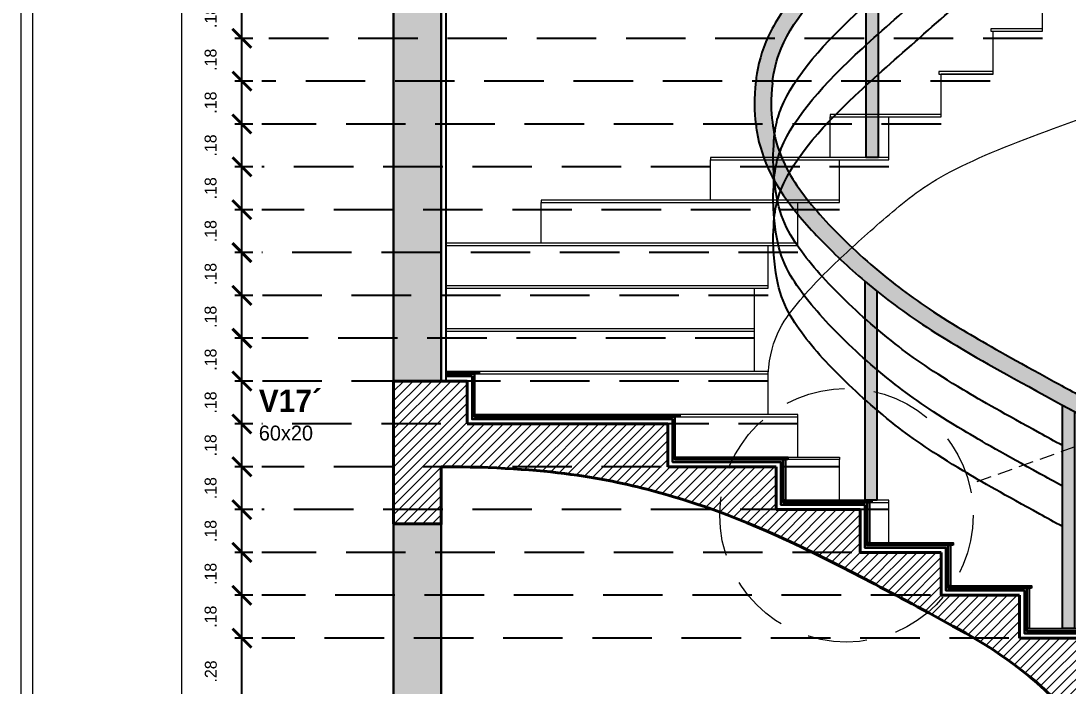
# Model space of a CAD drawing. Header units: millimetres. Extents: x -7 to 1246, y -1 to 1401.
# Drawn here: x 307.83 to 325.42, y 6.98 to 18.16 of the extents above; entities that cross this region are included whole.
import ezdxf

# ---------------------------------------------------------------- set-up
doc = ezdxf.new("R2010")
doc.units = ezdxf.units.MM
doc.linetypes.add('HIDDEN', pattern=[0.375, 0.25, -0.125])
for name, color, linetype, lineweight in [('Columnas', 7, 'Continuous', 40), ('Cotas', 152, 'Continuous', 5), ('HATCH', 250, 'Continuous', 15), ('Muros', 7, 'Continuous', 30), ('Proyeccion', 252, 'HIDDEN', 13), ('Textos', 250, 'Continuous', 15), ('Vista', 252, 'Continuous', 13)]:
    doc.layers.add(name, color=color, linetype=linetype, lineweight=lineweight)
doc.layers.add('eJES', color=252, linetype='HIDDEN')
doc.styles.add('CENTURYGOTIC', font='GOTHIC.TTF')
doc.styles.add('Estilo_Generado_2', font='GOTHICB.TTF')
doc.dimstyles.new('Cota 1-100', dxfattribs={"dimtxt": 0.2, "dimasz": 0.1, "dimexe": 0.03, "dimexo": 0.02, "dimgap": 0.05, "dimtad": 0, "dimzin": 4, "dimdsep": 46, "dimtxsty": 'CENTURYGOTIC', "dimblk": 'ARCHTICK', "dimcen": 0.06, "dimclrd": 256, "dimclre": 256, "dimclrt": 256, "dimadec": 0, "dimazin": 0, "dimtfac": 1, "dimtofl": 0, "dimtmove": 2, "dimatfit": 3, "dimldrblk": 'ARCHTICK', "dimfxl": 1, "dimtolj": 1, "dimtzin": 0, "dimarcsym": 0})

# ---------------------------------------------------------------- blocks, each defined once
blk = doc.blocks.new('_ArchTick')
at = {"color": 0, "linetype": 'ByBlock', "const_width": 0.15}
blk.add_lwpolyline([(-0.5, -0.5), (0.5, 0.5)], dxfattribs=at)
blk = doc.blocks.new('*D18')
at = {"layer": 'Cotas', "lineweight": -2, "transparency": 16777216}
for p, q in [((161.8981, 94.5617), (161.8224, 94.5617)), ((161.8524, 94.3817), (161.8524, 94.5617)), ((161.8981, 94.3817), (161.8224, 94.3817))]:
    blk.add_line(p, q, dxfattribs=at)
at = {"layer": 'Defpoints', "color": 0, "transparency": 16777216}
for p in [(161.8524, 94.5617), (161.9181, 94.5617), (161.9181, 94.3817)]:
    blk.add_point(p, dxfattribs=at)
at = {"layer": 'Cotas', "lineweight": -2, "transparency": 16777216, "xscale": 0.08, "yscale": 0.08, "zscale": 0.08}
for p, rotation in [((161.8524, 94.5617), 90), ((161.8524, 94.3817), 270)]:
    blk.add_blockref('_ArchTick', p, dxfattribs=dict(at, rotation=rotation))
at = {"layer": 'Cotas', "color": 2, "transparency": 16777216, "insert": (161.7211, 94.4717), "char_height": 0.1, "attachment_point": 5, "rotation": 90, "style": 'CENTURYGOTIC'}
blk.add_mtext('\\A1;{\\H0.5x;\\C256;.18}', dxfattribs=at)
blk = doc.blocks.new('*D19')
at = {"layer": 'Cotas', "lineweight": -2, "transparency": 16777216}
for p, q in [((161.8981, 94.7417), (161.8224, 94.7417)), ((161.8524, 94.5617), (161.8524, 94.7417)), ((161.8981, 94.5617), (161.8224, 94.5617))]:
    blk.add_line(p, q, dxfattribs=at)
at = {"layer": 'Defpoints', "color": 0, "transparency": 16777216}
for p in [(161.8524, 94.7417), (161.9181, 94.7417), (161.9181, 94.5617)]:
    blk.add_point(p, dxfattribs=at)
at = {"layer": 'Cotas', "lineweight": -2, "transparency": 16777216, "xscale": 0.08, "yscale": 0.08, "zscale": 0.08}
for p, rotation in [((161.8524, 94.7417), 90), ((161.8524, 94.5617), 270)]:
    blk.add_blockref('_ArchTick', p, dxfattribs=dict(at, rotation=rotation))
at = {"layer": 'Cotas', "color": 2, "transparency": 16777216, "insert": (161.7211, 94.6517), "char_height": 0.1, "attachment_point": 5, "rotation": 90, "style": 'CENTURYGOTIC'}
blk.add_mtext('\\A1;{\\H0.5x;\\C256;.18}', dxfattribs=at)
blk = doc.blocks.new('*D20')
at = {"layer": 'Cotas', "lineweight": -2, "transparency": 16777216}
for p, q in [((161.8981, 94.9217), (161.8224, 94.9217)), ((161.8524, 94.7417), (161.8524, 94.9217)), ((161.8981, 94.7417), (161.8224, 94.7417))]:
    blk.add_line(p, q, dxfattribs=at)
at = {"layer": 'Defpoints', "color": 0, "transparency": 16777216}
for p in [(161.8524, 94.9217), (161.9181, 94.9217), (161.9181, 94.7417)]:
    blk.add_point(p, dxfattribs=at)
at = {"layer": 'Cotas', "lineweight": -2, "transparency": 16777216, "xscale": 0.08, "yscale": 0.08, "zscale": 0.08}
for p, rotation in [((161.8524, 94.9217), 90), ((161.8524, 94.7417), 270)]:
    blk.add_blockref('_ArchTick', p, dxfattribs=dict(at, rotation=rotation))
at = {"layer": 'Cotas', "color": 2, "transparency": 16777216, "insert": (161.7211, 94.8317), "char_height": 0.1, "attachment_point": 5, "rotation": 90, "style": 'CENTURYGOTIC'}
blk.add_mtext('\\A1;{\\H0.5x;\\C256;.18}', dxfattribs=at)
blk = doc.blocks.new('*D21')
at = {"layer": 'Cotas', "lineweight": -2, "transparency": 16777216}
for p, q in [((161.8981, 95.1017), (161.8224, 95.1017)), ((161.8524, 94.9217), (161.8524, 95.1017)), ((161.8981, 94.9217), (161.8224, 94.9217))]:
    blk.add_line(p, q, dxfattribs=at)
at = {"layer": 'Defpoints', "color": 0, "transparency": 16777216}
for p in [(161.8524, 95.1017), (161.9181, 95.1017), (161.9181, 94.9217)]:
    blk.add_point(p, dxfattribs=at)
at = {"layer": 'Cotas', "lineweight": -2, "transparency": 16777216, "xscale": 0.08, "yscale": 0.08, "zscale": 0.08}
for p, rotation in [((161.8524, 95.1017), 90), ((161.8524, 94.9217), 270)]:
    blk.add_blockref('_ArchTick', p, dxfattribs=dict(at, rotation=rotation))
at = {"layer": 'Cotas', "color": 2, "transparency": 16777216, "insert": (161.7211, 95.0117), "char_height": 0.1, "attachment_point": 5, "rotation": 90, "style": 'CENTURYGOTIC'}
blk.add_mtext('\\A1;{\\H0.5x;\\C256;.18}', dxfattribs=at)
blk = doc.blocks.new('*D22')
at = {"layer": 'Cotas', "lineweight": -2, "transparency": 16777216}
for p, q in [((161.8981, 95.2817), (161.8224, 95.2817)), ((161.8524, 95.1017), (161.8524, 95.2817)), ((161.8981, 95.1017), (161.8224, 95.1017))]:
    blk.add_line(p, q, dxfattribs=at)
at = {"layer": 'Defpoints', "color": 0, "transparency": 16777216}
for p in [(161.8524, 95.2817), (161.9181, 95.2817), (161.9181, 95.1017)]:
    blk.add_point(p, dxfattribs=at)
at = {"layer": 'Cotas', "lineweight": -2, "transparency": 16777216, "xscale": 0.08, "yscale": 0.08, "zscale": 0.08}
for p, rotation in [((161.8524, 95.2817), 90), ((161.8524, 95.1017), 270)]:
    blk.add_blockref('_ArchTick', p, dxfattribs=dict(at, rotation=rotation))
at = {"layer": 'Cotas', "color": 2, "transparency": 16777216, "insert": (161.7211, 95.1917), "char_height": 0.1, "attachment_point": 5, "rotation": 90, "style": 'CENTURYGOTIC'}
blk.add_mtext('\\A1;{\\H0.5x;\\C256;.18}', dxfattribs=at)
blk = doc.blocks.new('*D23')
at = {"layer": 'Cotas', "lineweight": -2, "transparency": 16777216}
for p, q in [((161.8981, 95.4617), (161.8224, 95.4617)), ((161.8524, 95.2817), (161.8524, 95.4617)), ((161.8981, 95.2817), (161.8224, 95.2817))]:
    blk.add_line(p, q, dxfattribs=at)
at = {"layer": 'Defpoints', "color": 0, "transparency": 16777216}
for p in [(161.8524, 95.4617), (161.9181, 95.4617), (161.9181, 95.2817)]:
    blk.add_point(p, dxfattribs=at)
at = {"layer": 'Cotas', "lineweight": -2, "transparency": 16777216, "xscale": 0.08, "yscale": 0.08, "zscale": 0.08}
for p, rotation in [((161.8524, 95.4617), 90), ((161.8524, 95.2817), 270)]:
    blk.add_blockref('_ArchTick', p, dxfattribs=dict(at, rotation=rotation))
at = {"layer": 'Cotas', "color": 2, "transparency": 16777216, "insert": (161.7211, 95.3717), "char_height": 0.1, "attachment_point": 5, "rotation": 90, "style": 'CENTURYGOTIC'}
blk.add_mtext('\\A1;{\\H0.5x;\\C256;.18}', dxfattribs=at)
blk = doc.blocks.new('*D24')
at = {"layer": 'Cotas', "lineweight": -2, "transparency": 16777216}
for p, q in [((161.8981, 95.6417), (161.8224, 95.6417)), ((161.8524, 95.4617), (161.8524, 95.6417)), ((161.8981, 95.4617), (161.8224, 95.4617))]:
    blk.add_line(p, q, dxfattribs=at)
at = {"layer": 'Defpoints', "color": 0, "transparency": 16777216}
for p in [(161.8524, 95.6417), (161.9181, 95.6417), (161.9181, 95.4617)]:
    blk.add_point(p, dxfattribs=at)
at = {"layer": 'Cotas', "lineweight": -2, "transparency": 16777216, "xscale": 0.08, "yscale": 0.08, "zscale": 0.08}
for p, rotation in [((161.8524, 95.6417), 90), ((161.8524, 95.4617), 270)]:
    blk.add_blockref('_ArchTick', p, dxfattribs=dict(at, rotation=rotation))
at = {"layer": 'Cotas', "color": 2, "transparency": 16777216, "insert": (161.7211, 95.5517), "char_height": 0.1, "attachment_point": 5, "rotation": 90, "style": 'CENTURYGOTIC'}
blk.add_mtext('\\A1;{\\H0.5x;\\C256;.18}', dxfattribs=at)
blk = doc.blocks.new('*D25')
at = {"layer": 'Cotas', "lineweight": -2, "transparency": 16777216}
for p, q in [((161.8981, 95.8217), (161.8224, 95.8217)), ((161.8524, 95.6417), (161.8524, 95.8217)), ((161.8981, 95.6417), (161.8224, 95.6417))]:
    blk.add_line(p, q, dxfattribs=at)
at = {"layer": 'Defpoints', "color": 0, "transparency": 16777216}
for p in [(161.8524, 95.8217), (161.9181, 95.8217), (161.9181, 95.6417)]:
    blk.add_point(p, dxfattribs=at)
at = {"layer": 'Cotas', "lineweight": -2, "transparency": 16777216, "xscale": 0.08, "yscale": 0.08, "zscale": 0.08}
for p, rotation in [((161.8524, 95.8217), 90), ((161.8524, 95.6417), 270)]:
    blk.add_blockref('_ArchTick', p, dxfattribs=dict(at, rotation=rotation))
at = {"layer": 'Cotas', "color": 2, "transparency": 16777216, "insert": (161.7211, 95.7317), "char_height": 0.1, "attachment_point": 5, "rotation": 90, "style": 'CENTURYGOTIC'}
blk.add_mtext('\\A1;{\\H0.5x;\\C256;.18}', dxfattribs=at)
blk = doc.blocks.new('*D26')
at = {"layer": 'Cotas', "lineweight": -2, "transparency": 16777216}
for p, q in [((161.8981, 96.0017), (161.8224, 96.0017)), ((161.8524, 95.8217), (161.8524, 96.0017)), ((161.8981, 95.8217), (161.8224, 95.8217))]:
    blk.add_line(p, q, dxfattribs=at)
at = {"layer": 'Defpoints', "color": 0, "transparency": 16777216}
for p in [(161.8524, 96.0017), (161.9181, 96.0017), (161.9181, 95.8217)]:
    blk.add_point(p, dxfattribs=at)
at = {"layer": 'Cotas', "lineweight": -2, "transparency": 16777216, "xscale": 0.08, "yscale": 0.08, "zscale": 0.08}
for p, rotation in [((161.8524, 96.0017), 90), ((161.8524, 95.8217), 270)]:
    blk.add_blockref('_ArchTick', p, dxfattribs=dict(at, rotation=rotation))
at = {"layer": 'Cotas', "color": 2, "transparency": 16777216, "insert": (161.7211, 95.9117), "char_height": 0.1, "attachment_point": 5, "rotation": 90, "style": 'CENTURYGOTIC'}
blk.add_mtext('\\A1;{\\H0.5x;\\C256;.18}', dxfattribs=at)
blk = doc.blocks.new('*D27')
at = {"layer": 'Cotas', "lineweight": -2, "transparency": 16777216}
for p, q in [((161.8981, 96.1817), (161.8224, 96.1817)), ((161.8524, 96.0017), (161.8524, 96.1817)), ((161.8981, 96.0017), (161.8224, 96.0017))]:
    blk.add_line(p, q, dxfattribs=at)
at = {"layer": 'Defpoints', "color": 0, "transparency": 16777216}
for p in [(161.8524, 96.1817), (161.9181, 96.1817), (161.9181, 96.0017)]:
    blk.add_point(p, dxfattribs=at)
at = {"layer": 'Cotas', "lineweight": -2, "transparency": 16777216, "xscale": 0.08, "yscale": 0.08, "zscale": 0.08}
for p, rotation in [((161.8524, 96.1817), 90), ((161.8524, 96.0017), 270)]:
    blk.add_blockref('_ArchTick', p, dxfattribs=dict(at, rotation=rotation))
at = {"layer": 'Cotas', "color": 2, "transparency": 16777216, "insert": (161.7211, 96.0917), "char_height": 0.1, "attachment_point": 5, "rotation": 90, "style": 'CENTURYGOTIC'}
blk.add_mtext('\\A1;{\\H0.5x;\\C256;.18}', dxfattribs=at)
blk = doc.blocks.new('*D28')
at = {"layer": 'Cotas', "lineweight": -2, "transparency": 16777216}
for p, q in [((161.8981, 96.3617), (161.8224, 96.3617)), ((161.8524, 96.1817), (161.8524, 96.3617)), ((161.8981, 96.1817), (161.8224, 96.1817))]:
    blk.add_line(p, q, dxfattribs=at)
at = {"layer": 'Defpoints', "color": 0, "transparency": 16777216}
for p in [(161.8524, 96.3617), (161.9181, 96.3617), (161.9181, 96.1817)]:
    blk.add_point(p, dxfattribs=at)
at = {"layer": 'Cotas', "lineweight": -2, "transparency": 16777216, "xscale": 0.08, "yscale": 0.08, "zscale": 0.08}
for p, rotation in [((161.8524, 96.3617), 90), ((161.8524, 96.1817), 270)]:
    blk.add_blockref('_ArchTick', p, dxfattribs=dict(at, rotation=rotation))
at = {"layer": 'Cotas', "color": 2, "transparency": 16777216, "insert": (161.7211, 96.2717), "char_height": 0.1, "attachment_point": 5, "rotation": 90, "style": 'CENTURYGOTIC'}
blk.add_mtext('\\A1;{\\H0.5x;\\C256;.18}', dxfattribs=at)
blk = doc.blocks.new('*D29')
at = {"layer": 'Cotas', "lineweight": -2, "transparency": 16777216}
for p, q in [((161.8981, 96.5417), (161.8224, 96.5417)), ((161.8524, 96.3617), (161.8524, 96.5417)), ((161.8981, 96.3617), (161.8224, 96.3617))]:
    blk.add_line(p, q, dxfattribs=at)
at = {"layer": 'Defpoints', "color": 0, "transparency": 16777216}
for p in [(161.8524, 96.5417), (161.9181, 96.5417), (161.9181, 96.3617)]:
    blk.add_point(p, dxfattribs=at)
at = {"layer": 'Cotas', "lineweight": -2, "transparency": 16777216, "xscale": 0.08, "yscale": 0.08, "zscale": 0.08}
for p, rotation in [((161.8524, 96.5417), 90), ((161.8524, 96.3617), 270)]:
    blk.add_blockref('_ArchTick', p, dxfattribs=dict(at, rotation=rotation))
at = {"layer": 'Cotas', "color": 2, "transparency": 16777216, "insert": (161.7211, 96.4517), "char_height": 0.1, "attachment_point": 5, "rotation": 90, "style": 'CENTURYGOTIC'}
blk.add_mtext('\\A1;{\\H0.5x;\\C256;.18}', dxfattribs=at)
blk = doc.blocks.new('*D30')
at = {"layer": 'Cotas', "lineweight": -2, "transparency": 16777216}
for p, q in [((161.8981, 96.7217), (161.8224, 96.7217)), ((161.8524, 96.5417), (161.8524, 96.7217)), ((161.8981, 96.5417), (161.8224, 96.5417))]:
    blk.add_line(p, q, dxfattribs=at)
at = {"layer": 'Defpoints', "color": 0, "transparency": 16777216}
for p in [(161.8524, 96.7217), (161.9181, 96.7217), (161.9181, 96.5417)]:
    blk.add_point(p, dxfattribs=at)
at = {"layer": 'Cotas', "lineweight": -2, "transparency": 16777216, "xscale": 0.08, "yscale": 0.08, "zscale": 0.08}
for p, rotation in [((161.8524, 96.7217), 90), ((161.8524, 96.5417), 270)]:
    blk.add_blockref('_ArchTick', p, dxfattribs=dict(at, rotation=rotation))
at = {"layer": 'Cotas', "color": 2, "transparency": 16777216, "insert": (161.7211, 96.6317), "char_height": 0.1, "attachment_point": 5, "rotation": 90, "style": 'CENTURYGOTIC'}
blk.add_mtext('\\A1;{\\H0.5x;\\C256;.18}', dxfattribs=at)
blk = doc.blocks.new('*D31')
at = {"layer": 'Cotas', "lineweight": -2, "transparency": 16777216}
for p, q in [((161.8981, 96.9017), (161.8224, 96.9017)), ((161.8524, 96.7217), (161.8524, 96.9017)), ((161.8981, 96.7217), (161.8224, 96.7217))]:
    blk.add_line(p, q, dxfattribs=at)
at = {"layer": 'Defpoints', "color": 0, "transparency": 16777216}
for p in [(161.8524, 96.9017), (161.9181, 96.9017), (161.9181, 96.7217)]:
    blk.add_point(p, dxfattribs=at)
at = {"layer": 'Cotas', "lineweight": -2, "transparency": 16777216, "xscale": 0.08, "yscale": 0.08, "zscale": 0.08}
for p, rotation in [((161.8524, 96.9017), 90), ((161.8524, 96.7217), 270)]:
    blk.add_blockref('_ArchTick', p, dxfattribs=dict(at, rotation=rotation))
at = {"layer": 'Cotas', "color": 2, "transparency": 16777216, "insert": (161.7211, 96.8117), "char_height": 0.1, "attachment_point": 5, "rotation": 90, "style": 'CENTURYGOTIC'}
blk.add_mtext('\\A1;{\\H0.5x;\\C256;.18}', dxfattribs=at)
blk = doc.blocks.new('*D32')
at = {"layer": 'Cotas', "lineweight": -2, "transparency": 16777216}
for p, q in [((161.8981, 97.0817), (161.8224, 97.0817)), ((161.8524, 96.9017), (161.8524, 97.0817)), ((161.8981, 96.9017), (161.8224, 96.9017))]:
    blk.add_line(p, q, dxfattribs=at)
at = {"layer": 'Defpoints', "color": 0, "transparency": 16777216}
for p in [(161.8524, 97.0817), (161.9181, 97.0817), (161.9181, 96.9017)]:
    blk.add_point(p, dxfattribs=at)
at = {"layer": 'Cotas', "lineweight": -2, "transparency": 16777216, "xscale": 0.08, "yscale": 0.08, "zscale": 0.08}
for p, rotation in [((161.8524, 97.0817), 90), ((161.8524, 96.9017), 270)]:
    blk.add_blockref('_ArchTick', p, dxfattribs=dict(at, rotation=rotation))
at = {"layer": 'Cotas', "color": 2, "transparency": 16777216, "insert": (161.7211, 96.9917), "char_height": 0.1, "attachment_point": 5, "rotation": 90, "style": 'CENTURYGOTIC'}
blk.add_mtext('\\A1;{\\H0.5x;\\C256;.18}', dxfattribs=at)
blk = doc.blocks.new('*D37')
at = {"layer": 'Cotas', "lineweight": -2, "transparency": 16777216}
for p, q in [((161.8981, 94.3817), (161.8224, 94.3817)), ((161.8524, 94.1017), (161.8524, 94.3817)), ((161.8981, 94.1017), (161.8224, 94.1017))]:
    blk.add_line(p, q, dxfattribs=at)
at = {"layer": 'Defpoints', "color": 0, "transparency": 16777216}
for p in [(161.8524, 94.3817), (161.9181, 94.3817), (161.9181, 94.1017)]:
    blk.add_point(p, dxfattribs=at)
at = {"layer": 'Cotas', "lineweight": -2, "transparency": 16777216, "xscale": 0.08, "yscale": 0.08, "zscale": 0.08}
for p, rotation in [((161.8524, 94.3817), 90), ((161.8524, 94.1017), 270)]:
    blk.add_blockref('_ArchTick', p, dxfattribs=dict(at, rotation=rotation))
at = {"layer": 'Cotas', "color": 2, "transparency": 16777216, "insert": (161.722, 94.2417), "char_height": 0.1, "attachment_point": 5, "rotation": 90, "style": 'CENTURYGOTIC'}
blk.add_mtext('\\A1;{\\H0.5x;\\C256;.28}', dxfattribs=at)
blk = doc.blocks.new('detallescalre')
at = {"true_color": 0xc7c8ca, "transparency": 33554687}
h = blk.add_hatch(color=9, dxfattribs=at)
h.dxf.hatch_style = 1
h.paths.add_polyline_path([(162.6899, 97.3517), (162.4899, 97.3517), (162.4899, 95.4617), (162.6899, 95.4617)])
h.paths.add_polyline_path([(162.6899, 94.8617), (162.4899, 94.8617), (162.4899, 94.1017), (162.6899, 94.1017)])
h.paths.add_polyline_path([(167.0899, 93.5017), (166.8899, 93.5017), (166.8899, 93.3492), (167.0899, 93.3415)])
h.paths.add_polyline_path([(167.0899, 97.3517), (166.8899, 97.3517), (166.8899, 96.9817), (166.8899, 94.1017), (167.0899, 94.1017)])
h.paths.add_polyline_path([(167.0899, 98.1413), (166.8899, 98.149), (166.8899, 97.9517), (167.0899, 97.9517)])
h.paths.add_polyline_path([(162.6899, 98.3094), (162.4899, 98.3171), (162.4899, 97.9517), (162.6899, 97.9517)])
at = {"true_color": 0x636466, "transparency": 33554687}
h = blk.add_hatch(color=251, dxfattribs=at)
h.dxf.hatch_style = 1
h.paths.add_polyline_path([(164.8199, 94.7717), (164.4792, 94.7717), (164.4792, 94.7817), (164.4792, 94.9517), (164.1266, 94.9517), (164.1266, 94.9617), (164.1266, 95.1317), (163.9138, 95.1317, 0.005199), (163.909, 95.1217), (164.1166, 95.1217), (164.1166, 94.9417), (164.4692, 94.9417), (164.4692, 94.7617), (164.8099, 94.7617), (164.8099, 94.5817), (164.8206, 94.5817, 0.005787), (164.8278, 94.5917), (164.8199, 94.5917), (164.8199, 94.6017)])
h.paths.add_polyline_path([(163.6717, 95.3117), (162.8292, 95.3117), (162.8292, 95.3217), (162.8292, 95.4917), (162.7099, 95.4917), (162.7099, 95.4817), (162.8192, 95.4817), (162.8192, 95.3017), (163.6617, 95.3017), (163.6617, 95.1217), (163.909, 95.1217, -0.005199), (163.9138, 95.1317), (163.6717, 95.1317), (163.6717, 95.1417)])
h.paths.add_polyline_path([(166.8699, 94.1917), (165.4797, 94.1917), (165.4797, 94.4117), (165.1498, 94.4117), (165.1498, 94.4217), (165.1498, 94.5917), (164.8278, 94.5917, -0.005787), (164.8206, 94.5817), (165.1398, 94.5817), (165.1398, 94.4017), (165.4697, 94.4017), (165.4697, 94.1817), (166.8699, 94.1817)])
h.paths.add_polyline_path([(165.4797, 98.2029), (165.4697, 98.2032), (165.4697, 98.0317), (166.8699, 98.0317), (166.8699, 98.0417), (165.4797, 98.0417)])
at = {"true_color": 0xffffff, "transparency": 33554687}
h = blk.add_hatch(color=7, dxfattribs=at)
h.dxf.hatch_style = 1
edge = h.paths.add_edge_path()
edge.add_spline(control_points=[(164.0813, 96.7144), (164.0862, 96.7611), (164.098, 96.8096), (164.1725, 96.9909), (164.2985, 97.1331), (164.5462, 97.3591), (164.6416, 97.4426), (164.8288, 97.6094), (164.925, 97.6896), (165.1031, 97.8394), (165.1834, 97.9086), (165.2574, 97.9788)], knot_values=[0, 0, 0, 0, 0.925439, 0.925439, 3.402913, 3.402913, 4.743541, 4.743541, 6.084169, 6.084169, 7.225986, 7.225986, 7.225986, 7.225986], weights=[1, 1, 1, 1, 1, 1, 1, 1, 1, 1, 1, 1], degree=3, periodic=0)
edge.add_spline(control_points=[(165.2574, 97.9788), (165.2414, 97.9958), (165.2253, 98.0127), (165.2093, 98.0296)], knot_values=[7.225986, 7.225986, 7.225986, 7.225986, 8.225986, 8.225986, 8.225986, 8.225986], weights=[1, 1, 1, 1], degree=3, periodic=0)
edge.add_spline(control_points=[(165.2093, 98.0296), (165.2065, 98.027), (165.1401, 97.9643), (164.999, 97.8417), (164.7799, 97.6617), (164.5709, 97.4717), (164.3637, 97.2917), (164.1884, 97.1117), (164.0632, 96.9317), (164.0219, 96.8007), (164.0128, 96.7322), (164.0117, 96.7217)], knot_values=[8.225986, 8.225986, 8.225986, 8.225986, 8.27019, 9.27019, 10.27019, 11.27019, 12.27019, 13.27019, 14.27019, 15.27019, 15.451972, 15.451972, 15.451972, 15.451972], weights=[1, 1, 1, 1, 1, 1, 1, 1, 1, 1, 1, 1], degree=3, periodic=0)
edge.add_spline(control_points=[(164.0117, 96.7217), (164.0037, 96.6509), (164.0037, 96.5909), (164.0117, 96.5417)], knot_values=[0, 0, 0, 0, 1, 1, 1, 1], weights=[1, 1, 1, 1], degree=3, periodic=0)
edge.add_spline(control_points=[(164.0117, 96.5417), (164.0128, 96.5311), (164.0219, 96.4626), (164.0633, 96.3317), (164.1884, 96.1517), (164.3637, 95.9717), (164.5709, 95.7917), (164.8252, 95.6215), (165.1166, 95.4608), (165.3498, 95.3335), (165.4164, 95.2971), (165.4913, 95.2563), (165.5724, 95.2121)], knot_values=[1, 1, 1, 1, 1.181782, 2.181782, 3.181782, 4.181782, 5.181782, 6.181782, 7.017342, 7.017342, 7.017342, 7.256108, 7.256108, 7.256108, 7.256108], weights=[1, 1, 1, 1, 1, 1, 1, 1, 1, 1, 1, 1, 1], degree=3, periodic=0)
edge.add_spline(control_points=[(165.5724, 95.2121), (165.5724, 95.2121), (165.5945, 95.1982), (165.6351, 95.1736), (165.6622, 95.1302), (165.6622, 94.9403), (165.5681, 94.6599), (165.3972, 94.4217)], knot_values=[0.227326, 0.227326, 0.227326, 0.227326, 1.227278, 2.227278, 3.227278, 4.227278, 4.999952, 4.999952, 4.999952, 4.999952], degree=3, periodic=0)
edge.add_line((165.3972, 94.4217), (165.4829, 94.4217))
edge.add_spline(control_points=[(165.4829, 94.4217), (165.4963, 94.4409), (165.5088, 94.4594), (165.6428, 94.6628), (165.6801, 94.7767), (165.7218, 94.944), (165.729, 95.0062), (165.7306, 95.1049), (165.726, 95.1361), (165.7085, 95.1878), (165.6938, 95.2084), (165.6714, 95.231), (165.6602, 95.2392), (165.6411, 95.2521), (165.6337, 95.2564), (165.6205, 95.2645), (165.6156, 95.2677), (165.5724, 95.2918)], knot_values=[0.271718, 0.271718, 0.271718, 0.271718, 0.336243, 0.336243, 1.00873, 1.00873, 1.681217, 1.681217, 2.412578, 2.412578, 2.997156, 2.997156, 3.581733, 3.581733, 4.15618, 4.15618, 4.685203, 4.685203, 4.685203, 4.685203], degree=3, periodic=0)
edge.add_spline(control_points=[(165.5724, 95.2918), (165.506, 95.328), (165.4442, 95.3617), (165.388, 95.3924), (165.3841, 95.3945), (165.3803, 95.3966), (165.3765, 95.3987)], knot_values=[7.009133, 7.009133, 7.009133, 7.009133, 7.209394, 7.209394, 7.209394, 7.223115, 7.223115, 7.223115, 7.223115], weights=[1, 1, 1, 1, 1, 1, 1], degree=3, periodic=0)
edge.add_spline(control_points=[(165.3765, 95.3987), (165.3119, 95.434), (165.2551, 95.4651), (165.0579, 95.5735), (164.9633, 95.6268), (164.7593, 95.749), (164.6744, 95.8075), (164.5014, 95.9422), (164.4192, 96.0175), (164.2725, 96.1665), (164.2109, 96.2399), (164.1154, 96.3933), (164.0892, 96.473), (164.0813, 96.5489)], knot_values=[1, 1, 1, 1, 1.233699, 1.233699, 1.91081, 1.91081, 2.942315, 2.942315, 4.223118, 4.223118, 5.503921, 5.503921, 7.009133, 7.009133, 7.009133, 7.009133], weights=[1, 1, 1, 1, 1, 1, 1, 1, 1, 1, 1, 1, 1, 1], degree=3, periodic=0)
edge.add_spline(control_points=[(164.0813, 96.5489), (164.0743, 96.5932), (164.0738, 96.6474), (164.0812, 96.7139)], knot_values=[0, 0, 0, 0, 1, 1, 1, 1], weights=[1, 1, 1, 1], degree=3, periodic=0)
h = blk.add_hatch(color=7, dxfattribs=at)
h.dxf.hatch_style = 1
h.paths.add_polyline_path([(164.5253, 97.3395), (164.4753, 97.2944), (164.4753, 96.4017), (164.5253, 96.4017)])
h = blk.add_hatch(color=7, dxfattribs=at)
h.dxf.hatch_style = 1
edge = h.paths.add_edge_path()
edge.add_spline(control_points=[(164.5205, 95.8391), (164.4705, 95.8806)], knot_values=[3.803991, 3.803991, 4.077218, 4.077218], weights=[1, 1], degree=1, periodic=0)
edge.add_line((164.4705, 95.8806), (164.4705, 94.9617))
edge.add_line((164.4705, 94.9617), (164.5205, 94.9617))
edge.add_line((164.5205, 94.9617), (164.5205, 95.8391))
h = blk.add_hatch(color=7, dxfattribs=at)
h.dxf.hatch_style = 1
h.paths.add_polyline_path([(165.3498, 95.3335), (165.2998, 95.3608), (165.2998, 94.4217), (165.3498, 94.4217)])
at = {"layer": 'HATCH', "true_color": 0x000000, "transparency": 33554687}
h = blk.add_hatch(dxfattribs=at)
h.set_pattern_fill('ANSI31', color=18, scale=0.0089)
h.set_pattern_definition([(45, (-94.1841, -130.27867), (-0.0199810699, 0.0199810699), [])])
edge = h.paths.add_edge_path()
edge.add_line((165.4498, 94.3817), (165.1198, 94.3817))
edge.add_line((165.1198, 94.3817), (165.1198, 94.5617))
edge.add_line((165.1198, 94.5617), (164.7899, 94.5617))
edge.add_line((164.7899, 94.5617), (164.7899, 94.7417))
edge.add_line((164.7899, 94.7417), (164.4492, 94.7417))
edge.add_line((164.4492, 94.7417), (164.4492, 94.9217))
edge.add_line((164.4492, 94.9217), (164.0966, 94.9217))
edge.add_line((164.0966, 94.9217), (164.0966, 95.1017))
edge.add_line((164.0966, 95.1017), (163.6417, 95.1017))
edge.add_line((163.6417, 95.1017), (163.6417, 95.2817))
edge.add_line((163.6417, 95.2817), (162.7992, 95.2817))
edge.add_line((162.7992, 95.2817), (162.7992, 95.4617))
edge.add_line((162.7992, 95.4617), (162.6899, 95.4617))
edge.add_line((162.6899, 95.4617), (162.4899, 95.4617))
edge.add_line((162.4899, 95.4617), (162.4899, 94.8617))
edge.add_line((162.4899, 94.8617), (162.6899, 94.8617))
edge.add_line((162.6899, 94.8617), (162.6901, 95.1017))
edge.add_spline(control_points=[(162.6901, 95.1017), (163.1404, 95.1017), (163.6419, 95.0017), (164.0968, 94.8217), (164.4494, 94.6417), (164.7901, 94.4617), (165.1121, 94.2817), (165.2921, 94.1017)], knot_values=[0, 0, 0, 0, 1, 2, 3, 4, 5, 5, 5, 5], degree=3, periodic=0)
edge.add_line((165.2921, 94.1017), (165.2921, 93.9217))
edge.add_line((165.2921, 93.9217), (166.8899, 93.9217))
edge.add_line((166.8899, 93.9217), (166.8899, 93.5017))
edge.add_line((166.8899, 93.5017), (167.0899, 93.5017))
edge.add_line((167.0899, 93.5017), (167.0899, 94.1017))
edge.add_line((167.0899, 94.1017), (166.8899, 94.1017))
edge.add_line((166.8899, 94.1017), (165.4498, 94.1017))
edge.add_line((165.4498, 94.1017), (165.4498, 94.3817))
edge = h.paths.add_edge_path()
edge.add_line((167.0899, 97.9517), (165.4498, 97.9517))
edge.add_line((165.4498, 97.9517), (165.4498, 98.204))
edge.add_line((165.4498, 98.204), (164.9432, 98.2234))
edge.add_spline(control_points=[(164.9432, 98.2234), (165.0491, 98.1598), (165.1659, 98.0778), (165.2921, 97.9517)], knot_values=[0, 0, 0, 0, 0.701001, 0.701001, 0.701001, 0.701001], degree=3, periodic=0)
edge.add_line((165.2921, 97.9517), (165.2921, 97.7717))
edge.add_line((165.2921, 97.7717), (166.8899, 97.7717))
edge.add_line((166.8899, 97.7717), (166.8899, 97.3517))
edge.add_line((166.8899, 97.3517), (167.0899, 97.3517))
edge.add_line((167.0899, 97.3517), (167.0899, 97.9517))
edge = h.paths.add_edge_path()
edge.add_line((164.5605, 98.5917), (164.5262, 98.5917))
edge.add_line((164.5262, 98.5917), (164.5006, 98.4639))
edge.add_spline(control_points=[(164.5006, 98.4639), (164.5447, 98.4409), (164.589, 98.4176), (164.635, 98.3931)], knot_values=[1.465255, 1.465255, 1.465255, 1.465255, 1.846333, 1.846333, 1.846333, 1.846333], degree=3, periodic=0)
edge.add_line((164.635, 98.3931), (164.5605, 98.5917))
h.paths.add_polyline_path([(162.6899, 97.9517), (162.4899, 97.9517), (162.4899, 97.3517), (162.6899, 97.3517)])
for p, q in [((162.7099, 95.4617), (162.7099, 98.3087)), ((162.6899, 95.8307), (162.6899, 96.0107)), ((162.6899, 95.4617), (162.6899, 96.0107)), ((162.6899, 95.6417), (162.6899, 95.8307)), ((162.6899, 95.4617), (162.6899, 95.6417))]:
    blk.add_line(p, q)
for points in [[(164.4753, 97.2944), (164.5253, 97.3395), (164.5253, 96.4017), (164.4753, 96.4017), (164.4753, 97.2944)], [(164.4705, 95.8806), (164.5205, 95.8391), (164.5205, 94.9617), (164.4705, 94.9617), (164.4705, 95.8806)], [(165.2998, 95.3608), (165.3498, 95.3335), (165.3498, 94.4217), (165.2998, 94.4217), (165.2998, 95.3608)]]:
    blk.add_lwpolyline(points)
for points in [[(162.8492, 95.4917), (162.7099, 95.4917), (162.7099, 95.5017), (162.8492, 95.5017)], [(163.6917, 95.3117), (162.8292, 95.3117), (162.8292, 95.3217), (163.6917, 95.3217)], [(164.1466, 95.1317), (163.6717, 95.1317), (163.6717, 95.1417), (164.1466, 95.1417)], [(164.1266, 95.1317), (164.1366, 95.1317), (164.1366, 94.9617), (164.1266, 94.9617)], [(164.4992, 94.9517), (164.1266, 94.9517), (164.1266, 94.9617), (164.4992, 94.9617)], [(164.4792, 94.9517), (164.4892, 94.9517), (164.4892, 94.7817), (164.4792, 94.7817)], [(164.8399, 94.7717), (164.4792, 94.7717), (164.4792, 94.7817), (164.8399, 94.7817)], [(164.8199, 94.7717), (164.8299, 94.7717), (164.8299, 94.6017), (164.8199, 94.6017)], [(165.1698, 94.5917), (164.8199, 94.5917), (164.8199, 94.6017), (165.1698, 94.6017)], [(165.1498, 94.5917), (165.1598, 94.5917), (165.1598, 94.4217), (165.1498, 94.4217)], [(165.4997, 94.4117), (165.1498, 94.4117), (165.1498, 94.4217), (165.4997, 94.4217)]]:
    blk.add_lwpolyline(points, close=True)
for points, knots in [([(164.0813, 96.7144), (164.0862, 96.7611), (164.098, 96.8096), (164.1725, 96.9909), (164.2985, 97.1331), (164.5462, 97.3591), (164.6416, 97.4426), (164.8288, 97.6094), (164.925, 97.6896), (165.1031, 97.8394), (165.1834, 97.9086), (165.2574, 97.9788), (165.2414, 97.9958), (165.2253, 98.0127), (165.2093, 98.0296), (165.2065, 98.027), (165.1401, 97.9643), (164.999, 97.8417), (164.7799, 97.6617), (164.5709, 97.4717), (164.3637, 97.2917), (164.1884, 97.1117), (164.0632, 96.9317), (164.0219, 96.8007), (164.0128, 96.7322), (164.0117, 96.7217)], [0, 0, 0, 0, 0.925439, 0.925439, 3.402913, 3.402913, 4.743541, 4.743541, 6.084169, 6.084169, 7.225986, 7.225986, 7.225986, 8.225986, 8.225986, 8.225986, 8.27019, 9.27019, 10.27019, 11.27019, 12.27019, 13.27019, 14.27019, 15.27019, 15.451972, 15.451972, 15.451972, 15.451972]), ([(164.0845, 96.3917), (164.0862, 96.5111), (164.098, 96.5596), (164.1725, 96.7409), (164.2985, 96.8831), (164.5462, 97.1091), (164.6416, 97.1926), (164.8288, 97.3594), (164.925, 97.4396), (165.1031, 97.5894), (165.1834, 97.6586), (165.2958, 97.7672)], [0, 0, 0, 0, 0.925439, 0.925439, 3.402913, 3.402913, 4.743541, 4.743541, 6.084169, 6.084169, 7.225986, 7.225986, 7.225986, 7.225986]), ([(164.0845, 96.2215), (164.0862, 96.3409), (164.098, 96.3895), (164.1725, 96.5707), (164.2985, 96.713), (164.5462, 96.9389), (164.6416, 97.0224), (164.8288, 97.1892), (164.925, 97.2695), (165.1031, 97.4192), (165.1834, 97.4884), (165.2958, 97.597)], [0, 0, 0, 0, 0.925439, 0.925439, 3.402913, 3.402913, 4.743541, 4.743541, 6.084169, 6.084169, 7.225986, 7.225986, 7.225986, 7.225986]), ([(164.0845, 96.0513), (164.0862, 96.1707), (164.098, 96.2193), (164.1725, 96.4005), (164.2985, 96.5428), (164.5462, 96.7687), (164.6416, 96.8522), (164.8288, 97.019), (164.925, 97.0993), (165.1031, 97.249), (165.1834, 97.3182), (165.2958, 97.4268)], [0, 0, 0, 0, 0.925439, 0.925439, 3.402913, 3.402913, 4.743541, 4.743541, 6.084169, 6.084169, 7.225986, 7.225986, 7.225986, 7.225986]), ([(164.0117, 96.7217), (164.0037, 96.6509), (164.0037, 96.5909), (164.0117, 96.5417), (164.0128, 96.5311), (164.0219, 96.4626), (164.0633, 96.3317), (164.1884, 96.1517), (164.3637, 95.9717), (164.5709, 95.7917), (164.8252, 95.6215), (165.1166, 95.4608), (165.3498, 95.3335), (165.4164, 95.2971), (165.4913, 95.2563), (165.5724, 95.2121)], [0, 0, 0, 0, 1, 1, 1, 1.181782, 2.181782, 3.181782, 4.181782, 5.181782, 6.181782, 7.017342, 7.017342, 7.017342, 7.256108, 7.256108, 7.256108, 7.256108]), ([(164.0812, 96.7139), (164.0738, 96.6474), (164.0743, 96.5932), (164.0813, 96.5489), (164.0892, 96.473), (164.1154, 96.3933), (164.2109, 96.2399), (164.2725, 96.1665), (164.4192, 96.0175), (164.5014, 95.9422), (164.6744, 95.8075), (164.7593, 95.749), (164.9633, 95.6268), (165.0579, 95.5735), (165.2551, 95.4651), (165.3119, 95.434), (165.3765, 95.3987), (165.3803, 95.3966), (165.3841, 95.3945), (165.388, 95.3924), (165.4442, 95.3617), (165.506, 95.328), (165.5724, 95.2918)], [0, 0, 0, 0, 1, 1, 1, 2.505212, 2.505212, 3.786015, 3.786015, 5.066818, 5.066818, 6.098323, 6.098323, 6.775434, 6.775434, 7.009133, 7.009133, 7.009133, 7.022853, 7.022853, 7.022853, 7.223115, 7.223115, 7.223115, 7.223115]), ([(165.2998, 95.1906), (165.2657, 95.2093), (165.234, 95.2266), (165.0579, 95.3235), (164.9633, 95.3768), (164.7593, 95.499), (164.6744, 95.5575), (164.5014, 95.6922), (164.4192, 95.7675), (164.2725, 95.9165), (164.2109, 95.9899), (164.1154, 96.1433), (164.0892, 96.223), (164.0845, 96.3917)], [8.451652, 8.451652, 8.451652, 8.451652, 8.58813, 8.58813, 9.265242, 9.265242, 10.296746, 10.296746, 11.577549, 11.577549, 12.858352, 12.858352, 14.363564, 14.363564, 14.363564, 14.363564]), ([(165.2998, 95.0204), (165.2657, 95.0391), (165.234, 95.0564), (165.0579, 95.1533), (164.9633, 95.2066), (164.7593, 95.3288), (164.6744, 95.3873), (164.5014, 95.522), (164.4192, 95.5973), (164.2725, 95.7463), (164.2109, 95.8197), (164.1154, 95.9731), (164.0892, 96.0528), (164.0845, 96.2215)], [8.451652, 8.451652, 8.451652, 8.451652, 8.58813, 8.58813, 9.265242, 9.265242, 10.296746, 10.296746, 11.577549, 11.577549, 12.858352, 12.858352, 14.363564, 14.363564, 14.363564, 14.363564]), ([(165.2998, 94.8502), (165.2657, 94.8689), (165.234, 94.8863), (165.0579, 94.9831), (164.9633, 95.0364), (164.7593, 95.1586), (164.6744, 95.2171), (164.5014, 95.3518), (164.4192, 95.4271), (164.2725, 95.5761), (164.2109, 95.6496), (164.1154, 95.8029), (164.0892, 95.8827), (164.0845, 96.0513)], [8.451652, 8.451652, 8.451652, 8.451652, 8.58813, 8.58813, 9.265242, 9.265242, 10.296746, 10.296746, 11.577549, 11.577549, 12.858352, 12.858352, 14.363564, 14.363564, 14.363564, 14.363564])]:
    blk.add_open_spline(points, degree=3, knots=knots)
at = {"layer": 'Columnas'}
for p, q in [((162.6899, 95.4617), (162.7992, 95.4617)), ((162.7992, 95.2817), (162.7992, 95.4617)), ((163.6417, 95.2817), (162.7992, 95.2817)), ((163.6417, 95.1017), (163.6417, 95.2817)), ((164.0966, 95.1017), (163.6417, 95.1017)), ((164.0966, 94.9217), (164.0966, 95.1017)), ((164.4492, 94.9217), (164.0966, 94.9217)), ((164.4492, 94.7417), (164.4492, 94.9217)), ((164.7899, 94.7417), (164.4492, 94.7417)), ((164.7899, 94.5617), (164.7899, 94.7417)), ((165.1198, 94.5617), (164.7899, 94.5617)), ((165.1198, 94.3817), (165.1198, 94.5617)), ((165.4498, 94.3817), (165.1198, 94.3817))]:
    blk.add_line(p, q, dxfattribs=at)
blk.add_lwpolyline([(162.4899, 95.4617), (162.6899, 95.4617), (162.6899, 95.4617), (162.4899, 95.4617)], close=True, dxfattribs=at)
blk.add_lwpolyline([(162.4899, 95.4617), (162.4899, 94.8617), (162.6899, 94.8617), (162.6901, 95.1017)], dxfattribs=at)
blk.add_open_spline([(165.2921, 94.1017), (165.1121, 94.2817), (164.7901, 94.4617), (164.4494, 94.6417), (164.0968, 94.8217), (163.6419, 95.0017), (163.1404, 95.1017), (162.6901, 95.1017)], degree=3, dxfattribs=at)
at = {"layer": 'eJES'}
for p, q in [((165.2161, 96.9017), (161.9363, 96.9017)), ((164.9956, 96.7217), (161.9363, 96.7217)), ((164.7899, 96.5417), (161.9363, 96.5417)), ((164.5709, 96.3617), (161.9363, 96.3617)), ((164.3637, 96.1817), (161.9363, 96.1817)), ((164.1885, 96.0017), (161.9363, 96.0017)), ((164.0633, 95.8217), (161.9363, 95.8217)), ((164.0064, 95.6417), (161.9363, 95.6417)), ((164.0633, 95.4617), (161.9363, 95.4617)), ((164.1885, 95.2817), (161.9363, 95.2817)), ((164.3637, 95.1017), (161.9363, 95.1017)), ((164.5709, 94.9217), (161.9363, 94.9217)), ((164.7899, 94.7417), (161.9363, 94.7417)), ((165.1198, 94.5617), (161.9363, 94.5617)), ((165.4499, 94.3817), (161.9363, 94.3817))]:
    blk.add_line(p, q, dxfattribs=at)
at = {"layer": 'Muros'}
for points in [[(162.6899, 97.3517), (162.4899, 97.3517), (162.4899, 95.4617), (162.6899, 95.4617)], [(162.6899, 94.8617), (162.4899, 94.8617), (162.4899, 94.1017), (162.6899, 94.1017)]]:
    blk.add_lwpolyline(points, close=True, dxfattribs=at)
for points in [[(165.4797, 94.1917), (165.4797, 94.4117), (165.1498, 94.4117), (165.1498, 94.5917), (164.8199, 94.5917), (164.8199, 94.7717), (164.4792, 94.7717), (164.4792, 94.9517), (164.1266, 94.9517), (164.1266, 95.1317), (163.6717, 95.1317), (163.6717, 95.3117), (162.8292, 95.3117), (162.8292, 95.4917), (162.7099, 95.4917)], [(165.4697, 94.1817), (165.4697, 94.4017), (165.1398, 94.4017), (165.1398, 94.5817), (164.8099, 94.5817), (164.8099, 94.7617), (164.4692, 94.7617), (164.4692, 94.9417), (164.1166, 94.9417), (164.1166, 95.1217), (163.6617, 95.1217), (163.6617, 95.3017), (162.8192, 95.3017), (162.8192, 95.4817), (162.7099, 95.4817)]]:
    blk.add_lwpolyline(points, dxfattribs=at)
at = {"layer": 'Proyeccion', "color": 152, "true_color": 0x2776bb}
blk.add_circle((164.3922, 94.8979), 0.5325, dxfattribs=at)
at = {"layer": 'Vista'}
for p, q in [((165.2161, 96.9317), (165.2161, 97.1117)), ((165.009, 96.7517), (165.009, 96.9317)), ((165.009, 96.7517), (164.7899, 96.7517)), ((164.7899, 96.5717), (164.7899, 96.7517)), ((164.3236, 96.4017), (164.3236, 96.5717)), ((164.5709, 96.3917), (164.5709, 96.5717)), ((163.8212, 96.2217), (163.8212, 96.3917)), ((164.3637, 96.2117), (164.3637, 96.3917)), ((163.1099, 96.0417), (163.1099, 96.2117)), ((164.1884, 96.0317), (164.1884, 96.2117)), ((164.1885, 96.0317), (164.1885, 96.2117)), ((164.0632, 95.8617), (164.0632, 96.0317)), ((164.0064, 95.5017), (164.0064, 95.8517)), ((164.0632, 95.3217), (164.0632, 95.4917)), ((164.0633, 95.3217), (164.0633, 95.4917)), ((164.1885, 95.1417), (164.1884, 95.3117)), ((164.3637, 94.9617), (164.3637, 95.1317)), ((164.5709, 94.7817), (164.5709, 94.9617))]:
    blk.add_line(p, q, dxfattribs=at)
for points in [[(164.999, 96.9317), (165.2161, 96.9317), (165.2161, 96.9417), (164.999, 96.9417)], [(164.7799, 96.7517), (165.009, 96.7517), (165.009, 96.7617), (164.7799, 96.7617)], [(164.3236, 96.5717), (164.7899, 96.5717), (164.7899, 96.5817), (164.3236, 96.5817)], [(163.8212, 96.3917), (164.5709, 96.3917), (164.5709, 96.4017), (163.8212, 96.4017)], [(163.1099, 96.2117), (164.3637, 96.2117), (164.3637, 96.2217), (163.1099, 96.2217)], [(162.7099, 96.0317), (164.1885, 96.0317), (164.1885, 96.0417), (162.7099, 96.0417)], [(162.7099, 95.8517), (164.0632, 95.8517), (164.0632, 95.8617), (162.7099, 95.8617)], [(162.7099, 95.6717), (164.0064, 95.6717), (164.0064, 95.6817), (162.7099, 95.6817)], [(162.8492, 95.4917), (164.0633, 95.4917), (164.0633, 95.5017), (162.8492, 95.5017)], [(163.6917, 95.3117), (164.1884, 95.3117), (164.1884, 95.3217), (163.6917, 95.3217)], [(164.1466, 95.1417), (164.3637, 95.1417), (164.3637, 95.1317), (164.1466, 95.1317)], [(164.4992, 94.9517), (164.5709, 94.9517), (164.5709, 94.9617), (164.4992, 94.9617)]]:
    blk.add_lwpolyline(points, close=True, dxfattribs=at)
blk.add_open_spline([(164.0632, 95.4617), (164.0633, 95.6272), (164.1885, 95.8027), (164.3637, 95.9779), (164.5709, 96.1627), (164.7899, 96.3427), (165.2562, 96.5227), (165.7587, 96.7027), (166.4883, 96.8751), (166.87, 96.9678), (166.87, 96.9678)], degree=3, dxfattribs=at)
at = {"layer": 'Cotas'}
for base, p1, p2, picture, middle in [((161.8524, 97.0817), (161.9181, 96.9017), (161.9181, 97.0817), '*D32', (161.7211, 96.9917)), ((161.8524, 96.9017), (161.9181, 96.7217), (161.9181, 96.9017), '*D31', (161.7211, 96.8117)), ((161.8524, 96.7217), (161.9181, 96.5417), (161.9181, 96.7217), '*D30', (161.7211, 96.6317)), ((161.8524, 96.5417), (161.9181, 96.3617), (161.9181, 96.5417), '*D29', (161.7211, 96.4517)), ((161.8524, 96.3617), (161.9181, 96.1817), (161.9181, 96.3617), '*D28', (161.7211, 96.2717)), ((161.8524, 96.1817), (161.9181, 96.0017), (161.9181, 96.1817), '*D27', (161.7211, 96.0917)), ((161.8524, 96.0017), (161.9181, 95.8217), (161.9181, 96.0017), '*D26', (161.7211, 95.9117)), ((161.8524, 95.8217), (161.9181, 95.6417), (161.9181, 95.8217), '*D25', (161.7211, 95.7317)), ((161.8524, 95.6417), (161.9181, 95.4617), (161.9181, 95.6417), '*D24', (161.7211, 95.5517)), ((161.8524, 95.4617), (161.9181, 95.2817), (161.9181, 95.4617), '*D23', (161.7211, 95.3717)), ((161.8524, 95.2817), (161.9181, 95.1017), (161.9181, 95.2817), '*D22', (161.7211, 95.1917)), ((161.8524, 95.1017), (161.9181, 94.9217), (161.9181, 95.1017), '*D21', (161.7211, 95.0117)), ((161.8524, 94.9217), (161.9181, 94.7417), (161.9181, 94.9217), '*D20', (161.7211, 94.8317)), ((161.8524, 94.7417), (161.9181, 94.5617), (161.9181, 94.7417), '*D19', (161.7211, 94.6517)), ((161.8524, 94.5617), (161.9181, 94.3817), (161.9181, 94.5617), '*D18', (161.7211, 94.4717))]:
    dim = blk.add_linear_dim(base=base, p1=p1, p2=p2, angle=270, text='{\\H0.5x;\\C256;<>}', dimstyle='Cota 1-100', dxfattribs=at)
    dim.commit()
    dim.dimension.update_dxf_attribs({"geometry": picture, "text_midpoint": middle})
dim = blk.add_linear_dim(base=(161.8524, 94.3817), p1=(161.9181, 94.1017), p2=(161.9181, 94.3817), angle=270, text='{\\H0.5x;\\C256;<>}', dimstyle='Cota 1-100', dxfattribs=at)
dim.commit()
dim.dimension.update_dxf_attribs({"geometry": '*D37', "text_midpoint": (161.722, 94.2417), "dimtype": 128})

msp = doc.modelspace()

# ---------------------------------------------------------------- linework, layer by layer
at = {"lineweight": 13}
msp.add_lwpolyline([(307.825, -0.835), (349.825, -0.835), (349.825, 28.865), (307.825, 28.865)], close=True, dxfattribs=at)
msp.add_lwpolyline([(310.525, 27.865), (310.525, 0.165), (308.025, 0.165), (308.025, 27.865)], dxfattribs=at)
at = {"layer": 'Proyeccion', "color": 152, "true_color": 0x2776bb}
msp.add_line((337.548, 15.285), (323.764, 10.371), dxfattribs=at)

# ---------------------------------------------------------------- block references
at = {"xscale": 4, "yscale": 4, "zscale": 4}
msp.add_blockref('detallescalre', (-335.871, -369.737), dxfattribs=at)

# ---------------------------------------------------------------- texts
at = {"layer": 'Textos', "linetype": 'Continuous', "insert": (312.882, 11.968), "char_height": 0.375, "attachment_point": 3, "line_spacing_factor": 0.97018, "style": 'Estilo_Generado_2'}
msp.add_mtext('\\A1;\\pxql;V17´{\\fCentury Gothic|b0|i0|c0|p34;\\P\\H0.66667x;60x20}', dxfattribs=at)

doc.saveas('drawing.dxf')
